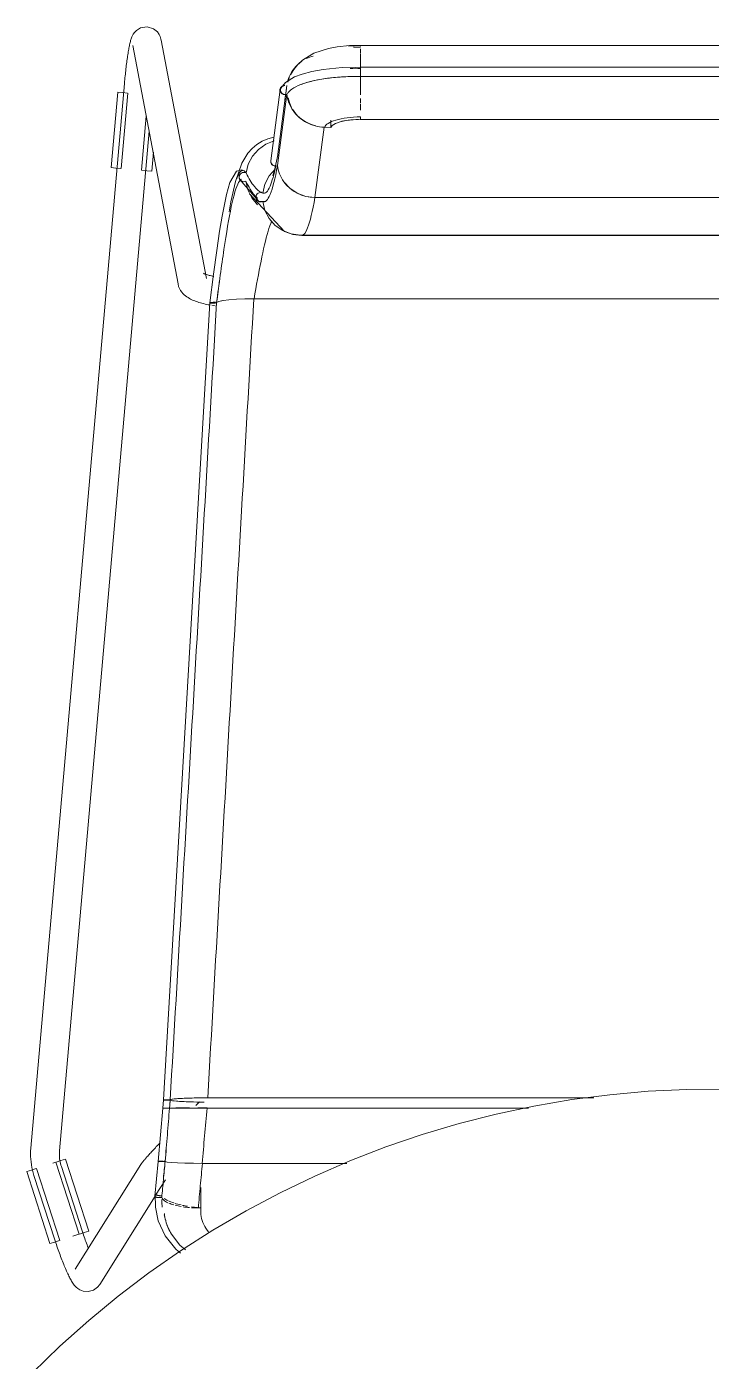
# Model space of a CAD drawing. Header units: millimetres. Extents: x 155927 to 295199, y -4084 to 97293.
# Drawn here: x 169410 to 169695, y 12593 to 13148 of the extents above; entities that cross this region are included whole.
import ezdxf

# ---------------------------------------------------------------- set-up
doc = ezdxf.new("R2010")
doc.units = ezdxf.units.MM
doc.header["$MEASUREMENT"] = 0
doc.layers.add('I-FURN', color=8, linetype='CONTINUOUS', lineweight=9)

msp = doc.modelspace()

# ---------------------------------------------------------------- linework, layer by layer
at = {"layer": 'I-FURN'}
for p, q in [((169457.15, 13147.84), (169455.49, 13146.8)), ((169459.91, 13148.32), (169457.15, 13147.84)), ((169462.66, 13147.49), (169459.91, 13148.32)), ((169462.66, 13147.49), (169464.23, 13146.17)), ((169452.98, 13142.13), (169452.88, 13141.71)), ((169453.09, 13142.53), (169452.98, 13142.13)), ((169453.2, 13142.93), (169453.09, 13142.53)), ((169453.33, 13143.32), (169453.2, 13142.93)), ((169453.47, 13143.73), (169453.33, 13143.32)), ((169453.64, 13144.15), (169453.47, 13143.73)), ((169453.86, 13144.63), (169453.64, 13144.15)), ((169454.16, 13145.19), (169453.86, 13144.63)), ((169454.64, 13145.89), (169454.16, 13145.19)), ((169455.49, 13146.8), (169454.64, 13145.89)), ((169464.23, 13146.17), (169464.98, 13145.09)), ((169464.98, 13145.09), (169465.36, 13144.29)), ((169465.36, 13144.29), (169465.57, 13143.66)), ((169465.57, 13143.66), (169465.71, 13143.15)), ((169465.71, 13143.15), (169465.79, 13142.73)), ((169484.61, 13043.44), (169465.79, 13142.73)), ((169451.93, 13136.66), (169451.84, 13136.06)), ((169452.02, 13137.24), (169451.93, 13136.66)), ((169452.11, 13137.81), (169452.02, 13137.24)), ((169452.2, 13138.36), (169452.11, 13137.81)), ((169452.3, 13138.9), (169452.2, 13138.36)), ((169452.39, 13139.41), (169452.3, 13138.9)), ((169452.49, 13139.91), (169452.39, 13139.41)), ((169452.58, 13140.39), (169452.49, 13139.91)), ((169452.68, 13140.84), (169452.58, 13140.39)), ((169452.78, 13141.29), (169452.68, 13140.84)), ((169452.88, 13141.71), (169452.78, 13141.29)), ((169454, 13140.5), (169472.82, 13041.21)), ((169524.61, 13134.4), (169529.33, 13137.27)), ((169529.33, 13137.27), (169535.48, 13139.29)), ((169535.48, 13139.29), (169538.97, 13139.95)), ((169538.97, 13139.95), (169544.18, 13140.46)), ((169544.18, 13140.46), (169548.7, 13140.55)), ((169548.7, 13140.55), (169548.7, 13140.38)), ((169843.55, 13140.55), (169548.7, 13140.55)), ((169548.7, 13140.25), (169548.7, 13140.53)), ((169548.7, 13137.3), (169548.7, 13139.05)), ((169548.7, 13134.45), (169548.7, 13137.03)), ((169451.22, 13131.43), (169451.14, 13130.72)), ((169451.31, 13132.13), (169451.22, 13131.43)), ((169451.39, 13132.81), (169451.31, 13132.13)), ((169451.48, 13133.49), (169451.39, 13132.81)), ((169451.57, 13134.15), (169451.48, 13133.49)), ((169451.65, 13134.8), (169451.57, 13134.15)), ((169451.74, 13135.44), (169451.65, 13134.8)), ((169451.84, 13136.06), (169451.74, 13135.44)), ((169520.96, 13130.5), (169522.63, 13132.57)), ((169522.63, 13132.57), (169524.61, 13134.4)), ((169533.25, 13130.56), (169541.14, 13131.36)), ((169541.14, 13131.36), (169548.7, 13131.51)), ((169548.7, 13134.29), (169548.7, 13131.27)), ((169548.7, 13131.26), (169548.7, 13134.28)), ((169843.55, 13131.51), (169548.7, 13131.51)), ((169548.7, 13127.55), (169548.7, 13131.51)), ((169548.7, 13131.51), (169548.7, 13131.44)), ((169548.7, 13131.44), (169548.7, 13131.24)), ((169548.7, 13131.24), (169548.7, 13130.94)), ((169548.7, 13130.94), (169548.7, 13130.55)), ((169450.61, 13125.56), (169450.54, 13124.81)), ((169450.68, 13126.31), (169450.61, 13125.56)), ((169450.75, 13127.06), (169450.68, 13126.31)), ((169450.82, 13127.8), (169450.75, 13127.06)), ((169450.9, 13128.54), (169450.82, 13127.8)), ((169450.98, 13129.27), (169450.9, 13128.54)), ((169451.06, 13130), (169450.98, 13129.27)), ((169451.14, 13130.72), (169451.06, 13130)), ((169517.5, 13125.12), (169521.33, 13127.42)), ((169519.63, 13128.23), (169520.96, 13130.5)), ((169521.33, 13127.42), (169524.5, 13128.61)), ((169524.5, 13128.61), (169528.54, 13129.69)), ((169527.37, 13125.35), (169524.54, 13124.47)), ((169530.87, 13126.15), (169527.37, 13125.35)), ((169528.54, 13129.69), (169533.25, 13130.56)), ((169536.3, 13126.98), (169530.87, 13126.15)), ((169542.29, 13127.46), (169536.3, 13126.98)), ((169548.7, 13127.55), (169542.29, 13127.46)), ((169548.7, 13130.55), (169548.7, 13130.09)), ((169548.7, 13130.09), (169548.7, 13129.6)), ((169548.7, 13129.6), (169548.7, 13129.1)), ((169548.7, 13129.1), (169548.7, 13128.63)), ((169548.7, 13128.63), (169548.7, 13128.21)), ((169548.7, 13128.21), (169548.7, 13127.88)), ((169548.7, 13127.88), (169548.7, 13127.66)), ((169548.7, 13127.66), (169548.7, 13127.55)), ((169548.7, 13127.58), (169548.7, 13123.76)), ((169548.7, 13123.76), (169548.7, 13127.58)), ((169548.7, 13127.55), (169843.55, 13127.55)), ((169450.52, 13124.65), (169411.58, 12681.33)), ((169444.95, 13089.63), (169447.71, 13121.04)), ((169447.71, 13121.04), (169449.75, 13120.86)), ((169449.18, 13089.26), (169451.94, 13120.67)), ((169449.75, 13120.86), (169451.82, 13120.68)), ((169450.54, 13124.81), (169450.52, 13124.65)), ((169511.39, 13092.46), (169515.25, 13122.24)), ((169514.22, 13090.55), (169518.07, 13120.26)), ((169514.24, 13094.1), (169518.09, 13123.8)), ((169515.61, 13122.74), (169517.5, 13125.12)), ((169517.32, 13117.83), (169517.94, 13122.61)), ((169524.54, 13124.47), (169524.03, 13124.28)), ((169548.7, 13120.01), (169548.7, 13123.57)), ((169548.7, 13116.54), (169548.7, 13118.38)), ((169548.7, 13116.06), (169548.7, 13113.87)), ((169459.62, 13111.12), (169457.63, 13088.52)), ((169536.35, 13109.39), (169536.35, 13106.39)), ((169538.34, 13108.04), (169540.32, 13108.71)), ((169540.32, 13108.71), (169542.81, 13109.22)), ((169542.81, 13109.22), (169545.66, 13109.54)), ((169545.66, 13109.54), (169548.7, 13109.65)), ((169548.7, 13113.56), (169548.7, 13113.91)), ((169843.55, 13109.7), (169548.7, 13109.7)), ((169548.7, 13109.65), (169843.55, 13109.65)), ((169423.53, 12680.28), (169460.83, 13104.78)), ((169529.77, 13077.18), (169533.63, 13106.46)), ((169533.63, 13106.46), (169536.35, 13106.39)), ((169536.35, 13106.39), (169536.99, 13107.25)), ((169536.99, 13107.25), (169538.34, 13108.04)), ((169503.66, 13097.57), (169501.92, 13095.6)), ((169505.63, 13099.25), (169503.66, 13097.57)), ((169507.83, 13100.63), (169505.63, 13099.25)), ((169509.33, 13099.4), (169506.25, 13097.22)), ((169510.2, 13101.65), (169507.83, 13100.63)), ((169512.85, 13100.8), (169509.33, 13099.4)), ((169512.71, 13102.31), (169510.2, 13101.65)), ((169461.86, 13088.15), (169462.56, 13096.04)), ((169501.92, 13095.6), (169499.42, 13091.49)), ((169503.77, 13094.4), (169502.03, 13091.08)), ((169506.25, 13097.22), (169503.77, 13094.4)), ((169511.45, 13092.7), (169511.38, 13092.23)), ((169511.38, 13092.23), (169511.45, 13091.76)), ((169511.63, 13093.14), (169511.45, 13092.7)), ((169512.99, 13088.59), (169514.37, 13094.88)), ((169446.99, 13089.45), (169444.95, 13089.63)), ((169449.06, 13089.27), (169446.99, 13089.45)), ((169459.82, 13088.33), (169457.75, 13088.51)), ((169461.86, 13088.15), (169459.82, 13088.33)), ((169494.35, 13083.5), (169497.12, 13088.13)), ((169499.42, 13091.49), (169496.74, 13083.86)), ((169497.12, 13088.13), (169499.3, 13088.66)), ((169498.52, 13086.68), (169498.32, 13086.23)), ((169498.33, 13086.23), (169498.52, 13086.68)), ((169498.52, 13086.68), (169498.82, 13087.08)), ((169498.82, 13087.08), (169498.52, 13086.68)), ((169499.21, 13087.39), (169498.82, 13087.08)), ((169498.82, 13087.08), (169499.21, 13087.38)), ((169499.21, 13087.38), (169499.66, 13087.58)), ((169499.66, 13087.58), (169499.21, 13087.39)), ((169499.3, 13088.66), (169500.22, 13088.37)), ((169500.16, 13087.66), (169499.66, 13087.58)), ((169499.66, 13087.58), (169500.16, 13087.65)), ((169500.65, 13087.61), (169500.16, 13087.66)), ((169500.16, 13087.65), (169500.65, 13087.61)), ((169500.65, 13087.61), (169501.12, 13087.45)), ((169501.12, 13087.45), (169500.65, 13087.61)), ((169502.03, 13091.08), (169501.12, 13087.45)), ((169513.24, 13089.06), (169510.73, 13086.19)), ((169511.45, 13091.76), (169511.64, 13091.32)), ((169511.64, 13091.32), (169511.93, 13090.93)), ((169511.93, 13090.93), (169512.31, 13090.63)), ((169512.24, 13086.16), (169512.99, 13088.59)), ((169512.31, 13090.63), (169512.76, 13090.44)), ((169512.76, 13090.44), (169513.26, 13090.36)), ((169513.26, 13090.36), (169513.75, 13090.4)), ((169492.94, 13078.5), (169494.35, 13083.5)), ((169496.74, 13083.86), (169494.85, 13075.34)), ((169498.25, 13085.74), (169498.33, 13086.23)), ((169498.32, 13086.23), (169498.25, 13085.74)), ((169498.31, 13085.26), (169498.25, 13085.74)), ((169498.25, 13085.74), (169498.31, 13085.26)), ((169498.49, 13084.8), (169498.31, 13085.26)), ((169498.31, 13085.26), (169498.49, 13084.8)), ((169498.45, 13084.89), (169506.57, 13075.47)), ((169498.6, 13084.62), (169498.47, 13084.83)), ((169498.78, 13084.4), (169498.49, 13084.8)), ((169498.49, 13084.8), (169498.78, 13084.39)), ((169499.16, 13084.08), (169498.78, 13084.4)), ((169498.78, 13084.39), (169499.16, 13084.08)), ((169499.61, 13083.87), (169499.16, 13084.08)), ((169499.16, 13084.08), (169499.61, 13083.87)), ((169500.1, 13083.78), (169499.61, 13083.87)), ((169499.61, 13083.87), (169500.1, 13083.78)), ((169500.6, 13083.81), (169500.1, 13083.78)), ((169500.1, 13083.78), (169500.6, 13083.81)), ((169501.07, 13083.96), (169500.6, 13083.81)), ((169500.6, 13083.81), (169501.07, 13083.96)), ((169501.87, 13080.35), (169501.07, 13083.96)), ((169501.07, 13083.96), (169501.86, 13080.35)), ((169508.98, 13082.79), (169508.08, 13079.08)), ((169510.73, 13086.19), (169508.98, 13082.79)), ((169516.85, 13083.79), (169519.34, 13081.05)), ((169519.34, 13081.05), (169522.45, 13078.97)), ((169491.14, 13069.48), (169492.94, 13078.5)), ((169494.85, 13075.34), (169494.12, 13071.27)), ((169501.86, 13080.35), (169503.5, 13077.02)), ((169503.51, 13077.02), (169501.87, 13080.35)), ((169502.56, 13078.7), (169517.16, 13063)), ((169503.5, 13077.02), (169505.9, 13074.19)), ((169505.9, 13074.19), (169503.51, 13077.02)), ((169505.31, 13077.82), (169505.24, 13077.32)), ((169505.24, 13077.32), (169505.31, 13076.83)), ((169505.25, 13077.32), (169505.31, 13077.81)), ((169505.31, 13076.83), (169505.25, 13077.32)), ((169505.31, 13077.81), (169505.5, 13078.28)), ((169505.5, 13078.28), (169505.31, 13077.82)), ((169505.5, 13076.37), (169505.31, 13076.83)), ((169505.31, 13076.83), (169505.5, 13076.37)), ((169505.5, 13078.28), (169505.79, 13078.68)), ((169505.79, 13078.68), (169505.5, 13078.28)), ((169505.79, 13075.97), (169505.5, 13076.37)), ((169505.5, 13076.37), (169505.79, 13075.97)), ((169505.79, 13078.68), (169506.18, 13078.99)), ((169506.17, 13078.99), (169505.79, 13078.68)), ((169506.18, 13075.66), (169505.79, 13075.97)), ((169505.79, 13075.97), (169506.17, 13075.66)), ((169506.62, 13079.2), (169506.17, 13078.99)), ((169506.17, 13075.66), (169506.62, 13075.45)), ((169506.18, 13078.99), (169506.63, 13079.19)), ((169506.63, 13075.46), (169506.18, 13075.66)), ((169506.27, 13075.6), (169509.15, 13075.55)), ((169507.12, 13079.28), (169506.62, 13079.2)), ((169506.62, 13075.45), (169507.12, 13075.37)), ((169506.63, 13079.19), (169507.12, 13079.28)), ((169507.12, 13075.37), (169506.63, 13075.46)), ((169507.12, 13079.28), (169507.61, 13079.24)), ((169507.61, 13079.24), (169507.12, 13079.28)), ((169507.61, 13075.41), (169507.12, 13075.37)), ((169507.12, 13075.37), (169507.61, 13075.41)), ((169507.4, 13079.36), (169507.84, 13079.18)), ((169507.61, 13079.24), (169508.08, 13079.08)), ((169508.08, 13079.08), (169507.61, 13079.24)), ((169508.08, 13075.57), (169507.61, 13075.41)), ((169507.61, 13075.41), (169508.08, 13075.57)), ((169508.08, 13075.57), (169508.98, 13071.86)), ((169522.45, 13078.97), (169526, 13077.66)), ((169526, 13077.66), (169529.77, 13077.18)), ((169862.48, 13077.18), (169529.77, 13077.18)), ((169529.77, 13077.18), (169862.48, 13077.18)), ((169510.73, 13068.47), (169508.98, 13071.86)), ((169508.98, 13071.86), (169510.73, 13068.46)), ((169490.1, 13063.16), (169491.14, 13069.48)), ((169513.24, 13065.6), (169510.73, 13068.47)), ((169510.73, 13068.46), (169513.24, 13065.59)), ((169516.38, 13063.42), (169513.24, 13065.6)), ((169513.24, 13065.59), (169516.37, 13063.42)), ((169488.92, 13055.15), (169490.1, 13063.16)), ((169516.06, 13063.6), (169520.52, 13061.87)), ((169516.37, 13063.42), (169519.94, 13062.05)), ((169519.95, 13062.06), (169516.38, 13063.42)), ((169517.16, 13063), (169519.08, 13062.29)), ((169519.94, 13062.05), (169523.73, 13061.58)), ((169523.73, 13061.58), (169519.95, 13062.06)), ((169520.52, 13061.87), (169524.27, 13061.43)), ((169868.52, 13061.58), (169523.73, 13061.58)), ((169523.73, 13061.58), (169868.52, 13061.58)), ((169524.27, 13061.43), (169829.07, 13061.43)), ((169487.57, 13045.22), (169488.92, 13055.15)), ((169483.39, 13045.67), (169483.41, 13045.66)), ((169483.41, 13045.66), (169483.49, 13045.61)), ((169483.49, 13045.61), (169483.57, 13045.57)), ((169483.57, 13045.57), (169483.73, 13045.49)), ((169483.73, 13045.49), (169483.92, 13045.4)), ((169483.92, 13045.4), (169484.15, 13045.31)), ((169484.15, 13045.31), (169484.42, 13045.21)), ((169484.42, 13045.21), (169484.73, 13045.1)), ((169484.73, 13045.1), (169485.06, 13044.99)), ((169485.06, 13044.99), (169485.43, 13044.89)), ((169485.43, 13044.89), (169485.82, 13044.78)), ((169485.82, 13044.78), (169486.24, 13044.67)), ((169486.01, 13033.36), (169487.57, 13045.22)), ((169486.24, 13044.67), (169486.69, 13044.57)), ((169486.69, 13044.57), (169487.16, 13044.47)), ((169487.16, 13044.47), (169487.65, 13044.37)), ((169472.82, 13041.21), (169473.08, 13040.22)), ((169473.08, 13040.22), (169473.44, 13039.33)), ((169473.44, 13039.33), (169473.88, 13038.54)), ((169473.88, 13038.54), (169474.36, 13037.85)), ((169474.36, 13037.85), (169474.87, 13037.25)), ((169474.87, 13037.25), (169475.39, 13036.73)), ((169475.39, 13036.73), (169475.92, 13036.28)), ((169475.92, 13036.28), (169476.46, 13035.88)), ((169486.01, 13033.36), (169466.72, 12701.45)), ((169476.46, 13035.88), (169476.99, 13035.52)), ((169476.99, 13035.52), (169477.53, 13035.19)), ((169477.53, 13035.19), (169478.07, 13034.9)), ((169478.07, 13034.9), (169478.62, 13034.63)), ((169478.62, 13034.63), (169479.18, 13034.38)), ((169479.18, 13034.38), (169479.75, 13034.15)), ((169479.75, 13034.15), (169480.33, 13033.93)), ((169480.33, 13033.93), (169480.92, 13033.72)), ((169480.92, 13033.72), (169481.53, 13033.53)), ((169481.53, 13033.53), (169482.14, 13033.34)), ((169482.14, 13033.34), (169482.77, 13033.17)), ((169482.77, 13033.17), (169483.42, 13033.01)), ((169483.42, 13033.01), (169484.07, 13032.86)), ((169484.07, 13032.86), (169484.74, 13032.71)), ((169484.74, 13032.71), (169485.42, 13032.58)), ((169485.42, 13032.58), (169486.11, 13032.45)), ((169486.08, 13033.41), (169486.01, 13033.36)), ((169486.01, 13033.36), (169486.08, 13033.41)), ((169486.01, 13033.36), (169486.07, 13033.31)), ((169486.07, 13033.31), (169486.01, 13033.36)), ((169486.07, 13033.31), (169486.26, 13033.26)), ((169486.25, 13033.26), (169486.07, 13033.31)), ((169486.28, 13033.46), (169486.08, 13033.41)), ((169486.08, 13033.41), (169486.27, 13033.46)), ((169486.54, 13033.21), (169486.25, 13033.26)), ((169486.26, 13033.26), (169486.55, 13033.21)), ((169486.27, 13033.46), (169486.57, 13033.51)), ((169486.58, 13033.51), (169486.28, 13033.46)), ((169486.92, 13033.18), (169486.54, 13033.21)), ((169486.55, 13033.21), (169486.93, 13033.18)), ((169486.57, 13033.51), (169486.96, 13033.54)), ((169486.96, 13033.54), (169486.58, 13033.51)), ((169486.82, 13032.34), (169487.53, 13032.23)), ((169487.38, 13033.16), (169486.92, 13033.18)), ((169486.93, 13033.18), (169487.38, 13033.16)), ((169487.42, 13033.56), (169486.96, 13033.54)), ((169486.96, 13033.54), (169487.41, 13033.56)), ((169487.38, 13033.16), (169487.87, 13033.15)), ((169487.87, 13033.15), (169487.38, 13033.16)), ((169487.41, 13033.56), (169487.91, 13033.57)), ((169487.91, 13033.57), (169487.42, 13033.56)), ((169487.53, 13032.23), (169488.26, 13032.13)), ((169487.87, 13033.15), (169488.37, 13033.15)), ((169488.37, 13033.15), (169487.87, 13033.15)), ((169488.41, 13033.57), (169487.91, 13033.57)), ((169487.91, 13033.57), (169488.4, 13033.57)), ((169488.4, 13033.57), (169488.88, 13033.55)), ((169488.88, 13033.55), (169488.41, 13033.57)), ((169488.88, 13033.55), (169489.78, 13033.95)), ((169489.78, 13033.95), (169488.88, 13033.55)), ((169491.53, 13034.32), (169489.78, 13033.95)), ((169489.78, 13033.95), (169491.52, 13034.31)), ((169491.53, 13034.32), (169493.99, 13034.63)), ((169494.02, 13034.63), (169491.53, 13034.32)), ((169497.12, 13034.87), (169494.02, 13034.63)), ((169494.02, 13034.63), (169497.08, 13034.86)), ((169497.12, 13034.87), (169500.6, 13035.02)), ((169500.66, 13035.02), (169497.12, 13034.87)), ((169500.66, 13035.02), (169504.35, 13035.08)), ((169504.43, 13035.08), (169500.66, 13035.02)), ((169887.83, 13035.08), (169504.43, 13035.08)), ((169504.43, 13035.08), (169887.83, 13035.08)), ((169652.53, 12703.66), (169636.67, 12701.6)), ((169668.47, 12705.08), (169652.53, 12703.66)), ((169684.45, 12705.87), (169668.47, 12705.08)), ((169700.45, 12706.02), (169684.45, 12705.87)), ((169466.45, 12698.09), (169464.62, 12675.89)), ((169466.45, 12698.09), (169466.72, 12701.45)), ((169466.52, 12698.09), (169466.45, 12698.09)), ((169466.45, 12698.09), (169466.52, 12698.09)), ((169466.51, 12698.09), (169466.45, 12698.09)), ((169466.45, 12698.09), (169466.51, 12698.09)), ((169467, 12698.09), (169466.7, 12698.09)), ((169466.7, 12698.09), (169466.99, 12698.09)), ((169466.79, 12701.48), (169466.72, 12701.45)), ((169466.72, 12701.45), (169466.79, 12701.42)), ((169466.98, 12701.51), (169466.79, 12701.48)), ((169466.79, 12701.42), (169466.98, 12701.4)), ((169467.27, 12701.53), (169466.98, 12701.51)), ((169466.98, 12701.4), (169467.27, 12701.37)), ((169466.99, 12698.09), (169467.37, 12698.09)), ((169467, 12698.1), (169467.38, 12698.1)), ((169467.38, 12698.1), (169467, 12698.1)), ((169467.38, 12698.09), (169467, 12698.09)), ((169467.65, 12701.55), (169467.27, 12701.53)), ((169467.27, 12701.37), (169467.66, 12701.36)), ((169467.37, 12698.09), (169467.83, 12698.09)), ((169467.38, 12698.1), (169467.84, 12698.1)), ((169467.83, 12698.1), (169467.38, 12698.1)), ((169467.83, 12698.09), (169467.38, 12698.09)), ((169468.1, 12701.56), (169467.65, 12701.55)), ((169467.66, 12701.36), (169468.11, 12701.35)), ((169468.32, 12698.1), (169467.83, 12698.1)), ((169468.32, 12698.08), (169467.83, 12698.09)), ((169467.83, 12698.09), (169468.32, 12698.08)), ((169467.84, 12698.1), (169468.33, 12698.1)), ((169468.59, 12701.56), (169468.1, 12701.56)), ((169468.11, 12701.35), (169468.6, 12701.34)), ((169468.82, 12698.1), (169468.32, 12698.1)), ((169468.82, 12698.08), (169468.32, 12698.08)), ((169468.32, 12698.08), (169468.81, 12698.08)), ((169468.33, 12698.1), (169468.82, 12698.1)), ((169469.09, 12701.56), (169468.59, 12701.56)), ((169468.6, 12701.34), (169469.09, 12701.34)), ((169468.81, 12698.08), (169469.29, 12698.09)), ((169468.82, 12698.1), (169469.29, 12698.1)), ((169469.29, 12698.1), (169468.82, 12698.1)), ((169469.29, 12698.09), (169468.82, 12698.08)), ((169469.56, 12701.55), (169469.09, 12701.56)), ((169469.09, 12701.34), (169469.56, 12701.35)), ((169470.18, 12698.07), (169469.29, 12698.09)), ((169469.29, 12698.09), (169470.17, 12698.07)), ((169470.45, 12701.76), (169469.56, 12701.55)), ((169469.56, 12701.35), (169470.47, 12701.14)), ((169470.17, 12698.07), (169471.92, 12698.06)), ((169471.92, 12698.06), (169470.18, 12698.07)), ((169470.19, 12698.11), (169471.94, 12698.13)), ((169471.94, 12698.13), (169470.19, 12698.11)), ((169472.19, 12701.95), (169470.45, 12701.76)), ((169470.47, 12701.14), (169472.22, 12700.95)), ((169474.42, 12698.05), (169471.92, 12698.06)), ((169471.92, 12698.06), (169474.42, 12698.05)), ((169471.94, 12698.13), (169474.44, 12698.14)), ((169474.44, 12698.14), (169471.94, 12698.13)), ((169474.7, 12702.12), (169472.19, 12701.95)), ((169472.22, 12700.95), (169474.71, 12700.79)), ((169474.42, 12698.05), (169477.56, 12698.04)), ((169477.56, 12698.04), (169474.43, 12698.05)), ((169474.44, 12698.14), (169477.56, 12698.15)), ((169477.56, 12698.15), (169474.44, 12698.14)), ((169477.83, 12702.24), (169474.7, 12702.12)), ((169474.71, 12700.79), (169477.83, 12700.66)), ((169481.12, 12698.03), (169477.56, 12698.04)), ((169477.56, 12698.04), (169481.12, 12698.03)), ((169481.39, 12702.32), (169477.83, 12702.24)), ((169477.83, 12700.66), (169481.38, 12700.59)), ((169481.69, 12700.7), (169480.21, 12699.18)), ((169481.12, 12698.15), (169484.9, 12698.16)), ((169484.9, 12698.16), (169481.12, 12698.15)), ((169484.91, 12698.03), (169481.12, 12698.03)), ((169481.12, 12698.03), (169484.91, 12698.03)), ((169481.38, 12700.59), (169483.64, 12700.56)), ((169485.18, 12702.35), (169481.39, 12702.32)), ((169618.65, 12698.03), (169484.91, 12698.03)), ((169484.91, 12698.03), (169618.65, 12698.03)), ((169645.75, 12702.35), (169485.18, 12702.35)), ((169485.18, 12702.35), (169645.75, 12702.35)), ((169620.9, 12698.9), (169605.25, 12695.58)), ((169636.67, 12701.6), (169620.9, 12698.9)), ((169605.25, 12695.58), (169589.74, 12691.63)), ((169574.41, 12687.07), (169559.27, 12681.9)), ((169589.74, 12691.63), (169574.41, 12687.07)), ((169411.58, 12681.33), (169411.5, 12680.19)), ((169462.21, 12680.3), (169462.59, 12680.71)), ((169462.59, 12680.71), (169462.98, 12681.14)), ((169462.98, 12681.14), (169463.38, 12681.57)), ((169463.38, 12681.57), (169463.79, 12682.02)), ((169463.79, 12682.02), (169464.22, 12682.47)), ((169464.22, 12682.47), (169464.65, 12682.93)), ((169464.65, 12682.93), (169465.09, 12683.4)), ((169559.27, 12681.9), (169544.35, 12676.13)), ((169411.5, 12680.19), (169411.47, 12679.05)), ((169411.47, 12679.05), (169411.48, 12677.9)), ((169411.48, 12677.9), (169411.54, 12676.76)), ((169411.54, 12676.76), (169411.65, 12675.63)), ((169411.65, 12675.63), (169411.8, 12674.49)), ((169420.71, 12675.15), (169421.88, 12675.52)), ((169421.98, 12675.56), (169431.66, 12645.55)), ((169422.09, 12675.59), (169424.07, 12676.23)), ((169423.47, 12678.93), (169423.48, 12679.59)), ((169423.48, 12678.26), (169423.47, 12678.93)), ((169423.48, 12679.59), (169423.53, 12680.25)), ((169423.51, 12677.6), (169423.48, 12678.26)), ((169423.57, 12676.94), (169423.51, 12677.6)), ((169423.53, 12680.25), (169423.53, 12680.28)), ((169423.66, 12676.29), (169423.57, 12676.94)), ((169423.78, 12675.63), (169423.66, 12676.29)), ((169423.92, 12674.99), (169423.78, 12675.63)), ((169424.07, 12676.23), (169426.02, 12676.86)), ((169435.71, 12646.85), (169426.02, 12676.86)), ((169457.58, 12674.95), (169457.77, 12675.21)), ((169457.77, 12675.21), (169457.94, 12675.44)), ((169457.94, 12675.44), (169458.12, 12675.66)), ((169458.12, 12675.66), (169458.3, 12675.88)), ((169458.3, 12675.88), (169458.49, 12676.11)), ((169458.49, 12676.11), (169458.69, 12676.35)), ((169458.69, 12676.35), (169458.9, 12676.6)), ((169458.9, 12676.6), (169459.13, 12676.87)), ((169459.13, 12676.87), (169459.37, 12677.15)), ((169459.37, 12677.15), (169459.63, 12677.44)), ((169459.63, 12677.44), (169459.9, 12677.75)), ((169459.9, 12677.75), (169460.19, 12678.08)), ((169460.19, 12678.08), (169460.49, 12678.41)), ((169460.49, 12678.41), (169460.81, 12678.76)), ((169460.81, 12678.76), (169461.14, 12679.13)), ((169461.14, 12679.13), (169461.48, 12679.51)), ((169461.48, 12679.51), (169461.84, 12679.9)), ((169461.84, 12679.9), (169462.21, 12680.3)), ((169464.62, 12675.89), (169463.2, 12661.4)), ((169464.68, 12675.92), (169464.62, 12675.89)), ((169464.62, 12675.89), (169464.69, 12675.92)), ((169464.69, 12675.87), (169464.62, 12675.89)), ((169464.62, 12675.89), (169464.69, 12675.87)), ((169464.87, 12675.94), (169464.68, 12675.92)), ((169464.69, 12675.92), (169464.87, 12675.94)), ((169464.69, 12675.87), (169464.88, 12675.84)), ((169465.16, 12675.96), (169464.87, 12675.94)), ((169464.87, 12675.94), (169465.17, 12675.96)), ((169464.88, 12675.84), (169465.17, 12675.82)), ((169465.18, 12675.82), (169464.88, 12675.84)), ((169465.54, 12675.98), (169465.16, 12675.96)), ((169465.17, 12675.96), (169465.55, 12675.98)), ((169465.17, 12675.82), (169465.56, 12675.8)), ((169465.56, 12675.8), (169465.18, 12675.82)), ((169466, 12675.99), (169465.54, 12675.98)), ((169465.55, 12675.98), (169466, 12675.99)), ((169465.56, 12675.8), (169466.01, 12675.79)), ((169466.01, 12675.79), (169465.56, 12675.8)), ((169466.49, 12675.99), (169466, 12675.99)), ((169466, 12675.99), (169466.49, 12675.99)), ((169466.01, 12675.79), (169466.5, 12675.79)), ((169466.51, 12675.79), (169466.01, 12675.79)), ((169466.5, 12675.79), (169467, 12675.79)), ((169467, 12675.79), (169466.51, 12675.79)), ((169467.46, 12675.98), (169466.98, 12675.99)), ((169466.99, 12675.99), (169467.46, 12675.98)), ((169467, 12675.79), (169467.47, 12675.8)), ((169467.47, 12675.8), (169467, 12675.79)), ((169468.36, 12675.61), (169467.47, 12675.8)), ((169467.47, 12675.8), (169468.36, 12675.61)), ((169470.08, 12675.43), (169468.36, 12675.61)), ((169468.36, 12675.61), (169470.1, 12675.43)), ((169472.53, 12675.28), (169470.09, 12675.43)), ((169470.1, 12675.43), (169472.58, 12675.28)), ((169475.61, 12675.16), (169472.57, 12675.28)), ((169472.58, 12675.28), (169475.67, 12675.16)), ((169479.11, 12675.09), (169475.67, 12675.16)), ((169475.67, 12675.16), (169479.11, 12675.09)), ((169479.21, 12675.09), (169482.97, 12675.06)), ((169482.85, 12675.06), (169479.21, 12675.09)), ((169544.35, 12676.13), (169529.67, 12669.76)), ((169409.86, 12671.64), (169411.82, 12672.27)), ((169419.55, 12641.64), (169409.86, 12671.64)), ((169411.8, 12674.49), (169411.99, 12673.37)), ((169411.82, 12672.27), (169413.79, 12672.91)), ((169411.99, 12673.37), (169412.23, 12672.25)), ((169412.23, 12672.25), (169412.52, 12671.15)), ((169412.52, 12671.15), (169412.85, 12670.05)), ((169412.85, 12670.05), (169412.86, 12670.01)), ((169412.86, 12670.01), (169421.57, 12643.19)), ((169423.59, 12642.94), (169413.91, 12672.95)), ((169424.08, 12674.35), (169423.92, 12674.99)), ((169424.28, 12673.71), (169424.08, 12674.35)), ((169432.99, 12646.9), (169424.28, 12673.71)), ((169457.37, 12674.62), (169430.06, 12631.04)), ((169457.37, 12674.62), (169457.58, 12674.95)), ((169482.97, 12675.06), (169543.08, 12675.06)), ((169543.08, 12675.06), (169482.97, 12675.06)), ((169529.67, 12669.76), (169515.26, 12662.81)), ((169463.5, 12661.81), (169467.54, 12668.25)), ((169482.26, 12665.02), (169482.26, 12655.27)), ((169440.23, 12624.67), (169463.27, 12661.43)), ((169463.41, 12656.83), (169463.32, 12662.29)), ((169515.26, 12662.81), (169501.13, 12655.29)), ((169464.62, 12651.18), (169463.41, 12656.83)), ((169482.32, 12656.51), (169481.27, 12656.51)), ((169501.13, 12655.29), (169487.32, 12647.22)), ((169467.52, 12644.87), (169464.62, 12651.18)), ((169470.1, 12645.58), (169468.19, 12649.27)), ((169421.5, 12642.27), (169419.55, 12641.64)), ((169423.48, 12642.9), (169421.5, 12642.27)), ((169421.72, 12642.74), (169421.57, 12643.19)), ((169421.97, 12642), (169421.72, 12642.74)), ((169422.21, 12641.26), (169421.97, 12642)), ((169429.09, 12644.72), (169431.57, 12645.52)), ((169433.75, 12646.22), (169431.78, 12645.59)), ((169433.09, 12646.57), (169432.99, 12646.9)), ((169433.32, 12645.88), (169433.09, 12646.57)), ((169433.55, 12645.19), (169433.32, 12645.88)), ((169433.79, 12644.51), (169433.55, 12645.19)), ((169435.71, 12646.85), (169433.75, 12646.22)), ((169434.02, 12643.83), (169433.79, 12644.51)), ((169434.25, 12643.15), (169434.02, 12643.83)), ((169434.49, 12642.49), (169434.25, 12643.15)), ((169434.72, 12641.83), (169434.49, 12642.49)), ((169434.96, 12641.18), (169434.72, 12641.83)), ((169471.86, 12639.34), (169467.52, 12644.87)), ((169473.59, 12641.01), (169470.1, 12645.58)), ((169487.32, 12647.22), (169473.85, 12638.59)), ((169422.46, 12640.53), (169422.21, 12641.26)), ((169422.71, 12639.8), (169422.46, 12640.53)), ((169422.97, 12639.08), (169422.71, 12639.8)), ((169423.22, 12638.36), (169422.97, 12639.08)), ((169423.47, 12637.65), (169423.22, 12638.36)), ((169423.73, 12636.96), (169423.47, 12637.65)), ((169423.98, 12636.27), (169423.73, 12636.96)), ((169424.24, 12635.59), (169423.98, 12636.27)), ((169435.2, 12640.55), (169434.96, 12641.18)), ((169435.43, 12639.93), (169435.2, 12640.55)), ((169473.85, 12638.59), (169460.73, 12629.44)), ((169473.91, 12637.7), (169471.86, 12639.34)), ((169475.94, 12639.04), (169473.59, 12641.01)), ((169424.49, 12634.92), (169424.24, 12635.59)), ((169424.75, 12634.27), (169424.49, 12634.92)), ((169425, 12633.63), (169424.75, 12634.27)), ((169425.25, 12633.01), (169425, 12633.63)), ((169425.5, 12632.39), (169425.25, 12633.01)), ((169425.74, 12631.8), (169425.5, 12632.39)), ((169425.99, 12631.22), (169425.74, 12631.8)), ((169426.23, 12630.66), (169425.99, 12631.22)), ((169426.47, 12630.11), (169426.23, 12630.66)), ((169426.71, 12629.59), (169426.47, 12630.11)), ((169426.95, 12629.08), (169426.71, 12629.59)), ((169427.18, 12628.59), (169426.95, 12629.08)), ((169427.41, 12628.11), (169427.18, 12628.59)), ((169427.64, 12627.66), (169427.41, 12628.11)), ((169427.87, 12627.22), (169427.64, 12627.66)), ((169428.1, 12626.79), (169427.87, 12627.22)), ((169428.33, 12626.38), (169428.1, 12626.79)), ((169428.56, 12625.98), (169428.33, 12626.38)), ((169428.81, 12625.59), (169428.56, 12625.98)), ((169429.06, 12625.2), (169428.81, 12625.59)), ((169429.34, 12624.81), (169429.06, 12625.2)), ((169460.73, 12629.44), (169447.98, 12619.77)), ((169429.65, 12624.41), (169429.34, 12624.81)), ((169430.02, 12623.98), (169429.65, 12624.41)), ((169430.48, 12623.52), (169430.02, 12623.98)), ((169431.11, 12623), (169430.48, 12623.52)), ((169432.03, 12622.43), (169431.11, 12623)), ((169433.41, 12621.91), (169432.03, 12622.43)), ((169435.38, 12621.74), (169433.41, 12621.91)), ((169437.61, 12622.32), (169435.38, 12621.74)), ((169447.98, 12619.77), (169435.64, 12609.59)), ((169439.34, 12623.55), (169437.61, 12622.32)), ((169439.34, 12623.55), (169440.23, 12624.67)), ((169435.64, 12609.59), (169423.7, 12598.93)), ((169423.7, 12598.93), (169412.21, 12587.81))]:
    msp.add_line(p, q, dxfattribs=at)
for centre, major_axis, ratio, start_param, end_param in [((169548.7, 13136.27), (-12.4, 0), 0.287441, 4.712389, 4.950404), ((169548.7, 13124.8), (0, -15.75), 0.000004, 5.8107, 5.99294), ((169513.34, 13092.23), (-1.96, 0), 0.955139, 5.775592, 8.064923), ((169529.9, 13092.25), (-15.78, 0), 0.955139, 0.112537, 0.354036), ((169529.9, 13092.25), (-15.78, 0), 0.955139, 0.354206, 0.595753), ((169529.9, 13092.25), (-15.78, 0), 0.955139, 0.595876, 1.562553)]:
    msp.add_ellipse(centre, major_axis=major_axis, ratio=ratio, start_param=start_param, end_param=end_param, dxfattribs=at)
for points in [[(169543.73, 13140.24), (169545.31, 13140.39), (169546.99, 13140.46), (169548.7, 13140.45)], [(169529.1, 13136.1), (169528.14, 13135.84), (169527.21, 13135.49), (169526.32, 13135.07)], [(169544.44, 13130.96), (169545.85, 13131), (169547.27, 13131), (169548.7, 13130.97)], [(169518.55, 13125.21), (169518.71, 13125.86), (169518.91, 13126.51), (169519.15, 13127.14)], [(169517.8, 13120.1), (169517.72, 13120.09), (169517.56, 13120.07), (169517.39, 13120.07), (169517.31, 13120.07)], [(169518.07, 13120.26), (169518.22, 13119.01), (169518.8, 13116.64), (169520.56, 13113.3), (169523.09, 13110.46), (169526.24, 13108.27), (169529.84, 13106.86), (169532.34, 13106.5), (169533.63, 13106.46)], [(169520.05, 13114.74), (169519.36, 13116), (169518.95, 13117.37), (169518.61, 13118.75)], [(169533.88, 13106.47), (169534.13, 13107.58), (169537.52, 13109.75), (169544.91, 13110.71), (169548.7, 13110.77)], [(169547.86, 13109.7), (169545.08, 13109.64), (169541.94, 13109.37), (169540.32, 13108.76)], [(169514.22, 13090.55), (169513.2, 13085.05), (169511.15, 13076.99), (169509.11, 13075.02), (169508.08, 13075.57)], [(169523.73, 13061.58), (169523.91, 13061.48), (169524.09, 13061.43), (169524.27, 13061.43)], [(169490.05, 13042.72), (169489.67, 13039.69), (169489.28, 13036.62), (169488.89, 13033.56)], [(169469.56, 12701.55), (169472.78, 12756.96), (169479.22, 12867.72), (169485.66, 12978.31), (169488.88, 13033.55)], [(169494.76, 12868.84), (169497.96, 12924.3), (169501.15, 12979.72), (169504.35, 13035.08)], [(169485.18, 12702.35), (169488.37, 12757.87), (169491.57, 12813.4), (169494.76, 12868.84)], [(169469.56, 12701.35), (169468.97, 12701.34), (169467.46, 12701.34), (169466.72, 12701.41), (169466.72, 12701.45)], [(169467.47, 12675.8), (169467.78, 12679.51), (169468.38, 12686.93), (169468.98, 12694.37), (169469.29, 12698.09)], [(169469.56, 12701.55), (169469.51, 12700.97), (169469.42, 12699.82), (169469.33, 12698.66), (169469.29, 12698.09)], [(169469.56, 12701.35), (169469.52, 12700.81), (169469.43, 12699.73), (169469.34, 12698.64), (169469.29, 12698.1)], [(169483.88, 12686.54), (169484.22, 12690.37), (169484.57, 12694.2), (169484.91, 12698.03)], [(169468.67, 12690.55), (169468.7, 12690.96), (169468.73, 12691.37), (169468.77, 12691.78)], [(169467.46, 12675.98), (169467.76, 12679.63), (169468.06, 12683.28), (169468.37, 12686.93)], [(169482.85, 12675.06), (169483.19, 12678.88), (169483.54, 12682.71), (169483.88, 12686.54)], [(169467.47, 12675.8), (169467.23, 12673.27), (169466.75, 12668.24), (169466.27, 12663.29), (169466.03, 12660.84)], [(169467.46, 12675.98), (169467.22, 12673.61), (169466.99, 12671.25), (169466.75, 12668.9)], [(169482.97, 12675.06), (169482.66, 12671.93), (169482.07, 12665.68), (169481.53, 12659.54), (169481.27, 12656.51)], [(169463.38, 12662.15), (169463.42, 12662.1), (169463.54, 12662.01), (169463.84, 12661.88), (169464.23, 12661.76), (169464.68, 12661.67), (169465.17, 12661.6), (169465.67, 12661.57), (169465.99, 12661.57), (169466.14, 12661.58)], [(169468.58, 12658.68), (169467.89, 12659), (169466.74, 12659.7), (169466.18, 12660.45), (169466.03, 12660.84)], [(169466.07, 12660.01), (169466.08, 12659.36), (169466.12, 12658.71), (169466.18, 12658.07)], [(169466.21, 12656.85), (169466.12, 12657.66), (169466.11, 12658.49), (169466.12, 12659.31)], [(169467.04, 12660.49), (169467.45, 12660.17), (169467.97, 12659.84), (169468.61, 12659.53)], [(169468.86, 12659.42), (169469.5, 12659.12), (169470.24, 12658.84), (169471.06, 12658.58)], [(169471.01, 12657.79), (169470.28, 12658), (169469.65, 12658.23), (169469.05, 12658.48)], [(169471.49, 12658.42), (169472.29, 12658.17), (169473.17, 12657.95), (169474.08, 12657.73)], [(169467, 12653.6), (169467.2, 12652.87), (169467.44, 12652.16), (169467.7, 12651.45)], [(169474.06, 12657.11), (169473.22, 12657.25), (169472.42, 12657.42), (169471.68, 12657.61)], [(169474.74, 12657.58), (169475.39, 12657.44), (169476.05, 12657.3), (169476.73, 12657.18)], [(169477.55, 12656.68), (169476.65, 12656.75), (169475.77, 12656.85), (169474.92, 12656.98)], [(169478.43, 12656.93), (169479.27, 12656.81), (169480.11, 12656.72), (169480.96, 12656.64)], [(169481.27, 12656.51), (169480.32, 12656.52), (169479.39, 12656.55), (169478.48, 12656.61)], [(169482.27, 12654.99), (169482.25, 12655.5), (169482.27, 12656), (169482.32, 12656.51)]]:
    msp.add_open_spline(points, degree=3, dxfattribs=at)
for points, knots in [([(169524.35, 13133.93), (169523.95, 13133.65), (169522.58, 13132.61), (169520.58, 13130.45), (169519.04, 13127.76), (169518.6, 13125.98), (169518.46, 13125.38)], [0.434972, 0.434972, 0.434972, 0.434972, 0.5, 0.6666667, 0.8333333, 0.917344, 0.917344, 0.917344, 0.917344]), ([(169518.36, 13120.42), (169518.73, 13121.09), (169520.03, 13122.43), (169523.63, 13124.28), (169528.7, 13125.81), (169534.85, 13126.92), (169541.7, 13127.55), (169546.35, 13127.62), (169548.7, 13127.58)], [-0.9868412, -0.9868412, -0.9868412, -0.9868412, -0.8333333, -0.6666667, -0.5, -0.3333333, -0.1666667, 0, 0, 0, 0]), ([(169517.21, 13123.84), (169517.07, 13123.84), (169516.85, 13123.83), (169516.56, 13123.76), (169516.29, 13123.66), (169515.97, 13123.48), (169515.65, 13123.19), (169515.42, 13122.83), (169515.28, 13122.48), (169515.24, 13122.17), (169515.23, 13121.9), (169515.27, 13121.63), (169515.34, 13121.38), (169515.45, 13121.13), (169515.64, 13120.82), (169515.97, 13120.49), (169516.37, 13120.26), (169516.72, 13120.14), (169517.09, 13120.07), (169517.53, 13120.08), (169517.89, 13120.18), (169518.07, 13120.26)], [0.1111111, 0.1111111, 0.1111111, 0.1111111, 0.1666667, 0.1944444, 0.2222222, 0.2777778, 0.3333333, 0.3888889, 0.4444444, 0.4791667, 0.5138889, 0.5486111, 0.5833333, 0.6180556, 0.6527778, 0.7222222, 0.7916667, 0.8263889, 0.8611111, 0.9305556, 1, 1, 1, 1]), ([(169516.82, 13120.17), (169516.7, 13120.2), (169516.47, 13120.3), (169516.05, 13120.58), (169515.6, 13121.13), (169515.35, 13122), (169515.58, 13122.78), (169515.97, 13123.29), (169516.35, 13123.59), (169516.81, 13123.78), (169517.14, 13123.82), (169517.31, 13123.82)], [-0.8125, -0.8125, -0.8125, -0.8125, -0.765625, -0.71875, -0.625, -0.5, -0.375, -0.3125, -0.25, -0.1875, -0.125, -0.125, -0.125, -0.125]), ([(169530.1, 13107.01), (169528.86, 13107.33), (169525.34, 13108.76), (169521.87, 13111.38), (169520.71, 13113.75), (169520.63, 13113.93)], [-0.8333333, -0.8333333, -0.8333333, -0.8333333, -0.6666667, -0.3333333, -0.3049056, -0.3049056, -0.3049056, -0.3049056]), ([(169501.12, 13087.45), (169500.1, 13089), (169498.82, 13088.77), (169497.54, 13085.75), (169497.28, 13085.03)], [0, 0, 0, 0, 0.25, 0.3133981, 0.3133981, 0.3133981, 0.3133981]), ([(169507.4, 13079.36), (169506.47, 13079.83), (169504.38, 13081.62), (169502.28, 13085.05), (169501.12, 13087.45)], [0.0974621, 0.0974621, 0.0974621, 0.0974621, 0.5, 1, 1, 1, 1]), ([(169513.53, 13090.46), (169512.74, 13086.75), (169510.92, 13080.26), (169509.11, 13078.53), (169508.08, 13079.08)], [0.1122148, 0.1122148, 0.1122148, 0.1122148, 0.5, 1, 1, 1, 1]), ([(169499.24, 13084.84), (169498.84, 13084.65), (169497.42, 13083.05), (169494.98, 13074.75), (169491.93, 13056.31), (169489.89, 13041.1), (169488.88, 13033.55)], [0.1500588, 0.1500588, 0.1500588, 0.1500588, 0.25, 0.5, 0.75, 1, 1, 1, 1]), ([(169505.95, 13076.83), (169505.5, 13077.22), (169503.87, 13078.9), (169502.24, 13081.55), (169501.07, 13083.96)], [0.303693, 0.303693, 0.303693, 0.303693, 0.5, 1, 1, 1, 1]), ([(169524.27, 13061.43), (169525.1, 13061.43), (169526.93, 13063.81), (169528.76, 13071.45), (169529.77, 13077.18)], [0.0892846, 0.0892846, 0.0892846, 0.0892846, 0.5, 1, 1, 1, 1]), ([(169504.43, 13035.08), (169505.4, 13040.47), (169507.35, 13051.25), (169509.78, 13061.96), (169511.24, 13066.2), (169511.73, 13067.35)], [0, 0, 0, 0, 0.25, 0.5, 0.625, 0.625, 0.625, 0.625]), ([(169466.72, 12701.45), (169466.72, 12701.47), (169466.86, 12701.5), (169467.25, 12701.53), (169467.63, 12701.55), (169468.09, 12701.56), (169468.59, 12701.56), (169469.09, 12701.56), (169469.41, 12701.56), (169469.56, 12701.55)], [-0.498493, -0.498493, -0.498493, -0.498493, -0.375, -0.3125, -0.25, -0.1875, -0.125, -0.0625, 0, 0, 0, 0]), ([(169469.56, 12701.55), (169469.83, 12701.7), (169471.22, 12701.9), (169474.58, 12702.13), (169477.75, 12702.25), (169481.35, 12702.33), (169483.9, 12702.35), (169485.18, 12702.35)], [-1, -1, -1, -1, -0.666667, -0.5, -0.333333, -0.166667, 0, 0, 0, 0]), ([(169483.64, 12700.56), (169481.61, 12700.57), (169478.39, 12700.63), (169474.6, 12700.78), (169471.25, 12701), (169469.85, 12701.21), (169469.56, 12701.35)], [-0.9335619, -0.9335619, -0.9335619, -0.9335619, -0.6666667, -0.5, -0.3333333, 0, 0, 0, 0]), ([(169466.03, 12660.84), (169465.89, 12660.82), (169465.61, 12660.79), (169465.18, 12660.78), (169464.81, 12660.79), (169464.52, 12660.81), (169464.25, 12660.84), (169464, 12660.89), (169463.77, 12660.96), (169463.58, 12661.02), (169463.38, 12661.12), (169463.28, 12661.21), (169463.25, 12661.25)], [0, 0, 0, 0, 0.0555556, 0.1111111, 0.1666667, 0.1944444, 0.2222222, 0.2777778, 0.3055556, 0.3333333, 0.3888889, 0.4444444, 0.4444444, 0.4444444, 0.4444444]), ([(169470.1, 12645.6), (169469.59, 12646.42), (169468.01, 12649.14), (169467.41, 12652.13), (169467.13, 12654.23)], [-0.4024189, -0.4024189, -0.4024189, -0.4024189, -0.3333333, -0.1789981, -0.1789981, -0.1789981, -0.1789981]), ([(169485.43, 12646.62), (169484.66, 12647.52), (169482.73, 12650.52), (169482.1, 12654.12), (169482.32, 12656.51)], [0.5, 0.5, 0.5, 0.5, 0.6666667, 1, 1, 1, 1])]:
    msp.add_open_spline(points, degree=3, knots=knots, dxfattribs=at)

doc.saveas('drawing.dxf')
